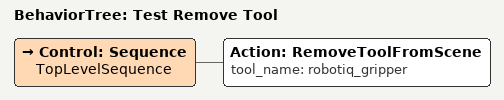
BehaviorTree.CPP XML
<?xml version="1.0" encoding="UTF-8" ?>
<root BTCPP_format="4" main_tree_to_execute="Test Remove Tool">
  <BehaviorTree ID="Test Remove Tool" _description="">
    <Control ID="Sequence" name="TopLevelSequence">
      <Action ID="RemoveToolFromScene" tool_name="robotiq_gripper" />
    </Control>
  </BehaviorTree>
</root>
